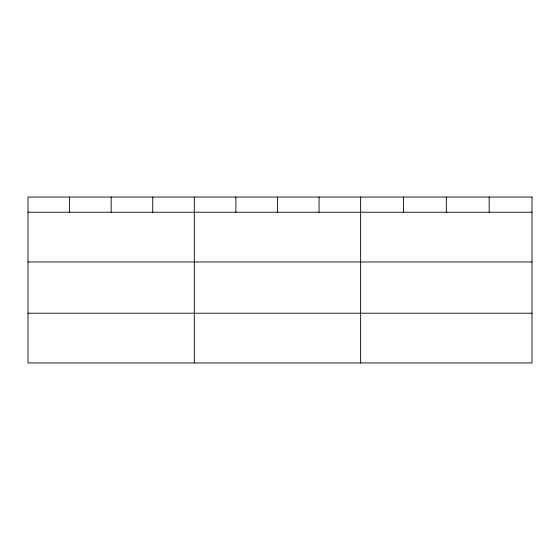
<?xml version="1.0" encoding="UTF-8"?>
<svg xmlns="http://www.w3.org/2000/svg" width="560" height="560" viewBox="0 0 560 560"><rect width="100%" height="100%" fill="white"/><g stroke="black" fill="none" stroke-linecap="round" stroke-linejoin="round"><path stroke-width="0.84" d="M28 212.233L532 212.233M28 261.968L532 261.968M28 313.215L532 313.215M489.16 197.05L489.16 212.233M446.32 197.05L446.32 212.233M403.48 197.05L403.48 212.233M360.64 197.05L360.64 362.95M319.06 197.05L319.06 212.233M277.48 197.05L277.48 212.233M235.9 197.05L235.9 212.233M194.32 197.05L194.32 362.95M152.74 197.05L152.74 212.233M111.16 197.05L111.16 212.233M69.58 197.05L69.58 212.233M532 197.05L28 197.05L28 362.95L532 362.95L532 197.05"/></g></svg>
